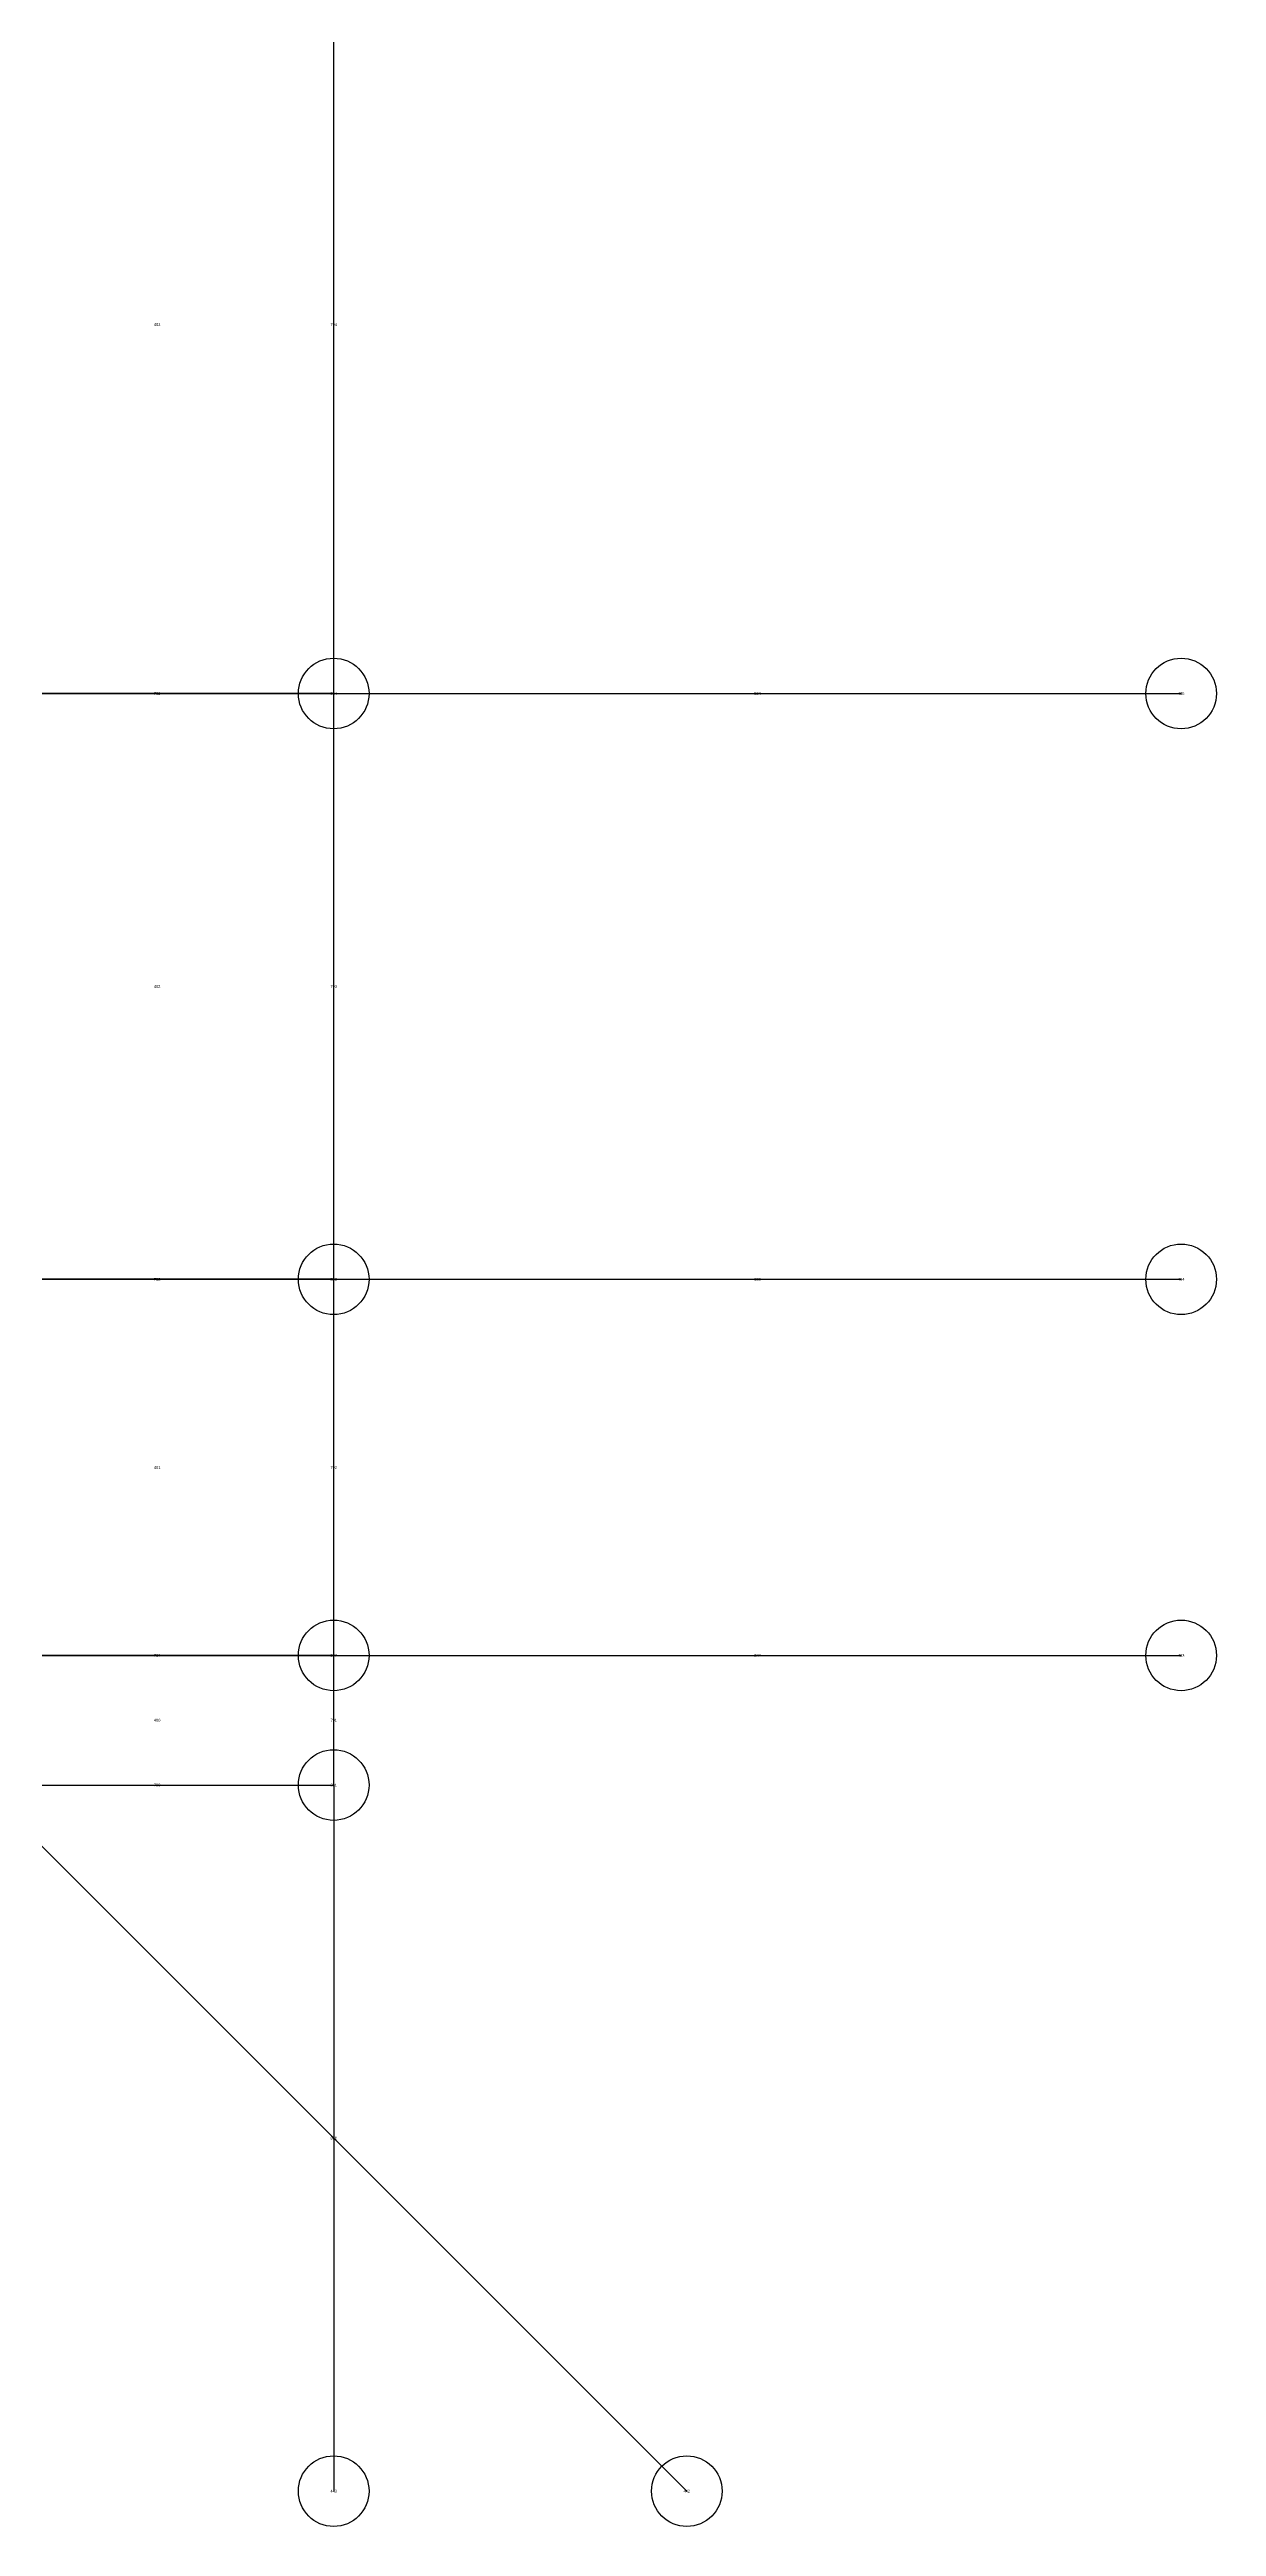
# Model space of a CAD drawing. Extents: x -2.75 to 2.75, y -2.5 to 2.5.
# Drawn here: x 1.924 to 2.75, y -2.4 to -0.646 of the extents above; entities that cross this region are included whole.
import ezdxf
from ezdxf.enums import TextEntityAlignment as Align

# ---------------------------------------------------------------- set-up
doc = ezdxf.new("R2010")
doc.units = 0
doc.header["$MEASUREMENT"] = 0
doc.header["$PDMODE"] = 33
doc.header["$PDSIZE"] = 0.05
for name, color, linetype in [('BRANCHE ESTERNO', 1, 'Continuous'), ('BRANCHE INTERNO', 7, 'Continuous'), ('BRANCHES-Index', 7, 'Continuous'), ('Faces', 7, 'Continuous'), ('Faces-Index', 7, 'Continuous'), ('NODI-Index', 7, 'Continuous'), ('NODO ESTERNO ZMINIMO', 4, 'Continuous'), ('NODO INTRADOSSO INTERNO', 7, 'Continuous')]:
    doc.layers.add(name, color=color, linetype=linetype)

msp = doc.modelspace()

# ---------------------------------------------------------------- linework, layer by layer
at = {"layer": 'BRANCHE ESTERNO'}
for p, q in [((2.125, -1.1021, 1.5169), (2.725, -1.1021, 1.6419)), ((2.125, -1.5169, 1.1021), (2.725, -1.5169, 1.2271)), ((2.125, -1.7832, 0.5794), (2.725, -1.7832, 0.7044)), ((1.875, -1.875, 0), (2.375, -2.375, -10)), ((2.125, -1.875, 0), (2.125, -2.375, -10))]:
    msp.add_line(p, q, dxfattribs=at)
at = {"layer": 'BRANCHE INTERNO'}
for p, q in [((2.125, -1.1021, 1.5169), (2.125, -0.5794, 1.7832)), ((1.875, -1.1021, 1.5169), (2.125, -1.1021, 1.5169)), ((2.125, -1.5169, 1.1021), (2.125, -1.1021, 1.5169)), ((1.875, -1.5169, 1.1021), (2.125, -1.5169, 1.1021)), ((2.125, -1.7832, 0.5794), (2.125, -1.5169, 1.1021)), ((1.875, -1.7832, 0.5794), (2.125, -1.7832, 0.5794)), ((2.125, -1.875, 0), (2.125, -1.7832, 0.5794)), ((1.875, -1.875, 0), (2.125, -1.875, 0))]:
    msp.add_line(p, q, dxfattribs=at)
at = {"layer": 'Faces'}
for points in [[(1.875, -1.1021, 1.5169), (2.125, -1.1021, 1.5169), (2.125, -0.5794, 1.7832), (1.875, -0.5794, 1.7832)], [(1.875, -1.5169, 1.1021), (2.125, -1.5169, 1.1021), (2.125, -1.1021, 1.5169), (1.875, -1.1021, 1.5169)], [(1.875, -1.7832, 0.5794), (2.125, -1.7832, 0.5794), (2.125, -1.5169, 1.1021), (1.875, -1.5169, 1.1021)], [(1.875, -1.875, 0), (2.125, -1.875, 0), (2.125, -1.7832, 0.5794), (1.875, -1.7832, 0.5794)]]:
    msp.add_3dface(points, dxfattribs=at)
at = {"layer": 'NODO ESTERNO ZMINIMO'}
for p in [(2.725, -1.1021, 1.6419), (2.725, -1.5169, 1.2271), (2.725, -1.7832, 0.7044), (2.125, -2.375, -10), (2.375, -2.375, -10)]:
    msp.add_point(p, dxfattribs=at)
at = {"layer": 'NODO INTRADOSSO INTERNO'}
for p in [(2.125, -1.1021, 1.5169), (2.125, -1.5169, 1.1021), (2.125, -1.7832, 0.5794), (2.125, -1.875, 0)]:
    msp.add_point(p, dxfattribs=at)

# ---------------------------------------------------------------- texts
at = {"layer": 'BRANCHES-Index'}
for s, p in [('794', (2.125, -0.8408, 1.6501)), ('783', (2, -1.1021, 1.5169)), ('824', (2.425, -1.1021, 1.5794)), ('793', (2.125, -1.3095, 1.3095)), ('782', (2, -1.5169, 1.1021)), ('823', (2.425, -1.5169, 1.1646)), ('792', (2.125, -1.6501, 0.8408)), ('781', (2, -1.7832, 0.5794)), ('822', (2.425, -1.7832, 0.6419)), ('791', (2.125, -1.8291, 0.2897)), ('780', (2, -1.875, 0)), ('861', (2.125, -2.125, -5)), ('862', (2.125, -2.125, -5))]:
    msp.add_text(s, height=0.002, dxfattribs=at).set_placement(p, align=Align.MIDDLE_CENTER)
at = {"layer": 'Faces-Index'}
for s, p in [('403', (2, -0.8408, 1.6501)), ('402', (2, -1.3095, 1.3095)), ('401', (2, -1.6501, 0.8408)), ('400', (2, -1.8291, 0.2897))]:
    msp.add_text(s, height=0.002, dxfattribs=at).set_placement(p, align=Align.MIDDLE_CENTER)
at = {"layer": 'NODI-Index'}
for s, p in [('384', (2.125, -1.1021, 1.5169)), ('405', (2.725, -1.1021, 1.6419)), ('383', (2.125, -1.5169, 1.1021)), ('404', (2.725, -1.5169, 1.2271)), ('382', (2.125, -1.7832, 0.5794)), ('403', (2.725, -1.7832, 0.7044)), ('381', (2.125, -1.875, 0)), ('443', (2.125, -2.375, -10)), ('442', (2.375, -2.375, -10))]:
    msp.add_text(s, height=0.002, dxfattribs=at).set_placement(p, align=Align.MIDDLE_CENTER)

doc.saveas('drawing.dxf')
